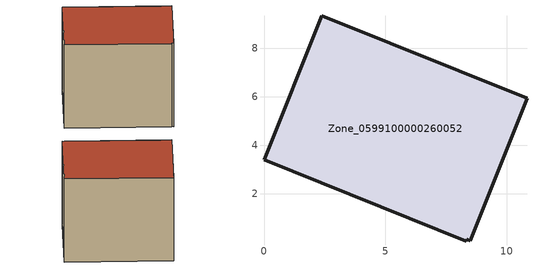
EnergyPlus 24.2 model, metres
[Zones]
Zone_0599100000260052
 floor ground (C_G): 8.5,0.06 8.37,0.12 8.34,0.05 0,3.4 2.37,9.33 10.84,5.94 z0.25
 wall outside (C_F): 10.84,5.94 2.37,9.33 0,3.4 8.34,0.05 8.37,0.12 8.5,0.06 10.84,5.94 z0.25:8.21
 roof outside (C_R): 8.37,0.12 8.5,0.06 10.84,5.94 2.37,9.33 0,3.4 8.34,0.05 z8.21
[BUILDING]
Pand.0599100000260052: North Axis=0; Terrain=City; Loads Convergence Tolerance Value=0.04; Temperature Convergence Tolerance Value=0.4; Solar Distribution=FullExterior; Maximum Number of Warmup Days=25; Minimum Number of Warmup Days=1
[Site:Location]
Rotterdam.The.Hague.AP_ZH_NLD Design_Conditions: Latitude=51.96; Longitude=4.45; Time Zone=1; Elevation=-4.5
[SITE:GROUNDTEMPERATURE:BUILDINGSURFACE]
18, 18, 18, 18, 18, 18, 18, 18, 18, 18, 18, 18
[MATERIAL] Thermal Absorptance=0.9; Solar Absorptance=0.7; Visible Absorptance=0.7
Name | Roughness | Thickness | Conductivity | Density | Specific Heat
G.TC.1975-1991 | MediumSmooth | 0.15 | 0.288461 | 540 | 1210
F.TC.1975-1991 | Rough | 0.3 | 0.230769 | 1920 | 840
R.TC.1975-1991 | MediumRough | 0.2 | 0.153846 | 1500 | 1000
[CONSTRUCTION]
C_G: G.TC.1975-1991
C_F: F.TC.1975-1991
C_R: R.TC.1975-1991
[ZONE]
Zone_0599100000260052: Type=1; Multiplier=1; Ceiling Height=Autocalculate; Volume=Autocalculate; Floor Area=autocalculate; Part of Total Floor Area=Yes
[ZONEINFILTRATION:DESIGNFLOWRATE]
Infil_Zone_0599100000260052: Zone or ZoneList or Space or SpaceList=Zone_0599100000260052; Schedule=AlwaysOn; Design Flow Rate Calculation Method=Flow/Area; Flow Rate per Floor Area=0.003; Constant Term Coefficient=1; Temperature Term Coefficient=0; Velocity Term Coefficient=0; Velocity Squared Term Coefficient=0
[HVACTEMPLATE:ZONE:IDEALLOADSAIRSYSTEM]
Zone_0599100000260052: Maximum Heating Supply Air Temperature=50; Minimum Cooling Supply Air Temperature=13; Maximum Heating Supply Air Humidity Ratio=0.0156; Minimum Cooling Supply Air Humidity Ratio=0.0077; Heating Limit=NoLimit; Cooling Limit=NoLimit; Dehumidification Control Type=ConstantSensibleHeatRatio; Cooling Sensible Heat Ratio=0.7; Dehumidification Setpoint=60; Humidification Control Type=None; Humidification Setpoint=30; Outdoor Air Method=None; Outdoor Air Flow Rate per Person=0.00944; Outdoor Air Flow Rate per Zone Floor Area=0; Outdoor Air Flow Rate per Zone=0; Demand Controlled Ventilation Type=None; Outdoor Air Economizer Type=NoEconomizer; Heat Recovery Type=None; Sensible Heat Recovery Effectiveness=0.7; Latent Heat Recovery Effectiveness=0.65
[ZONECONTROL:THERMOSTAT]
ThermostatControl_Zone_0599100000260052: Zone or ZoneList=Zone_0599100000260052; Control Type Schedule=DualSetpointControlType; Control 1=Thermostat_Zone_0599100000260052; Temperature Difference Between Cutout And Setpoint=0
[THERMOSTATSETPOINT:DUALSETPOINT]
Thermostat_Zone_0599100000260052: Heating Setpoint Temperature Schedule=HeatingSetpoint_Zone_0599100000260052; Cooling Setpoint Temperature Schedule=CoolingSetpoint_Zone_0599100000260052
[SCHEDULE:COMPACT]
HeatingSetpoint_Zone_0599100000260052: Through: 12/31, For: AllDays, Until: 24:00, 21
CoolingSetpoint_Zone_0599100000260052: Through: 12/31, For: AllDays, Until: 24:00, 24
DualSetpointControlType: Through: 12/31, For: AllDays, Until: 24:00, 4
AlwaysOn: Through: 12/31, For: AllDays, Until: 24:00, 1
